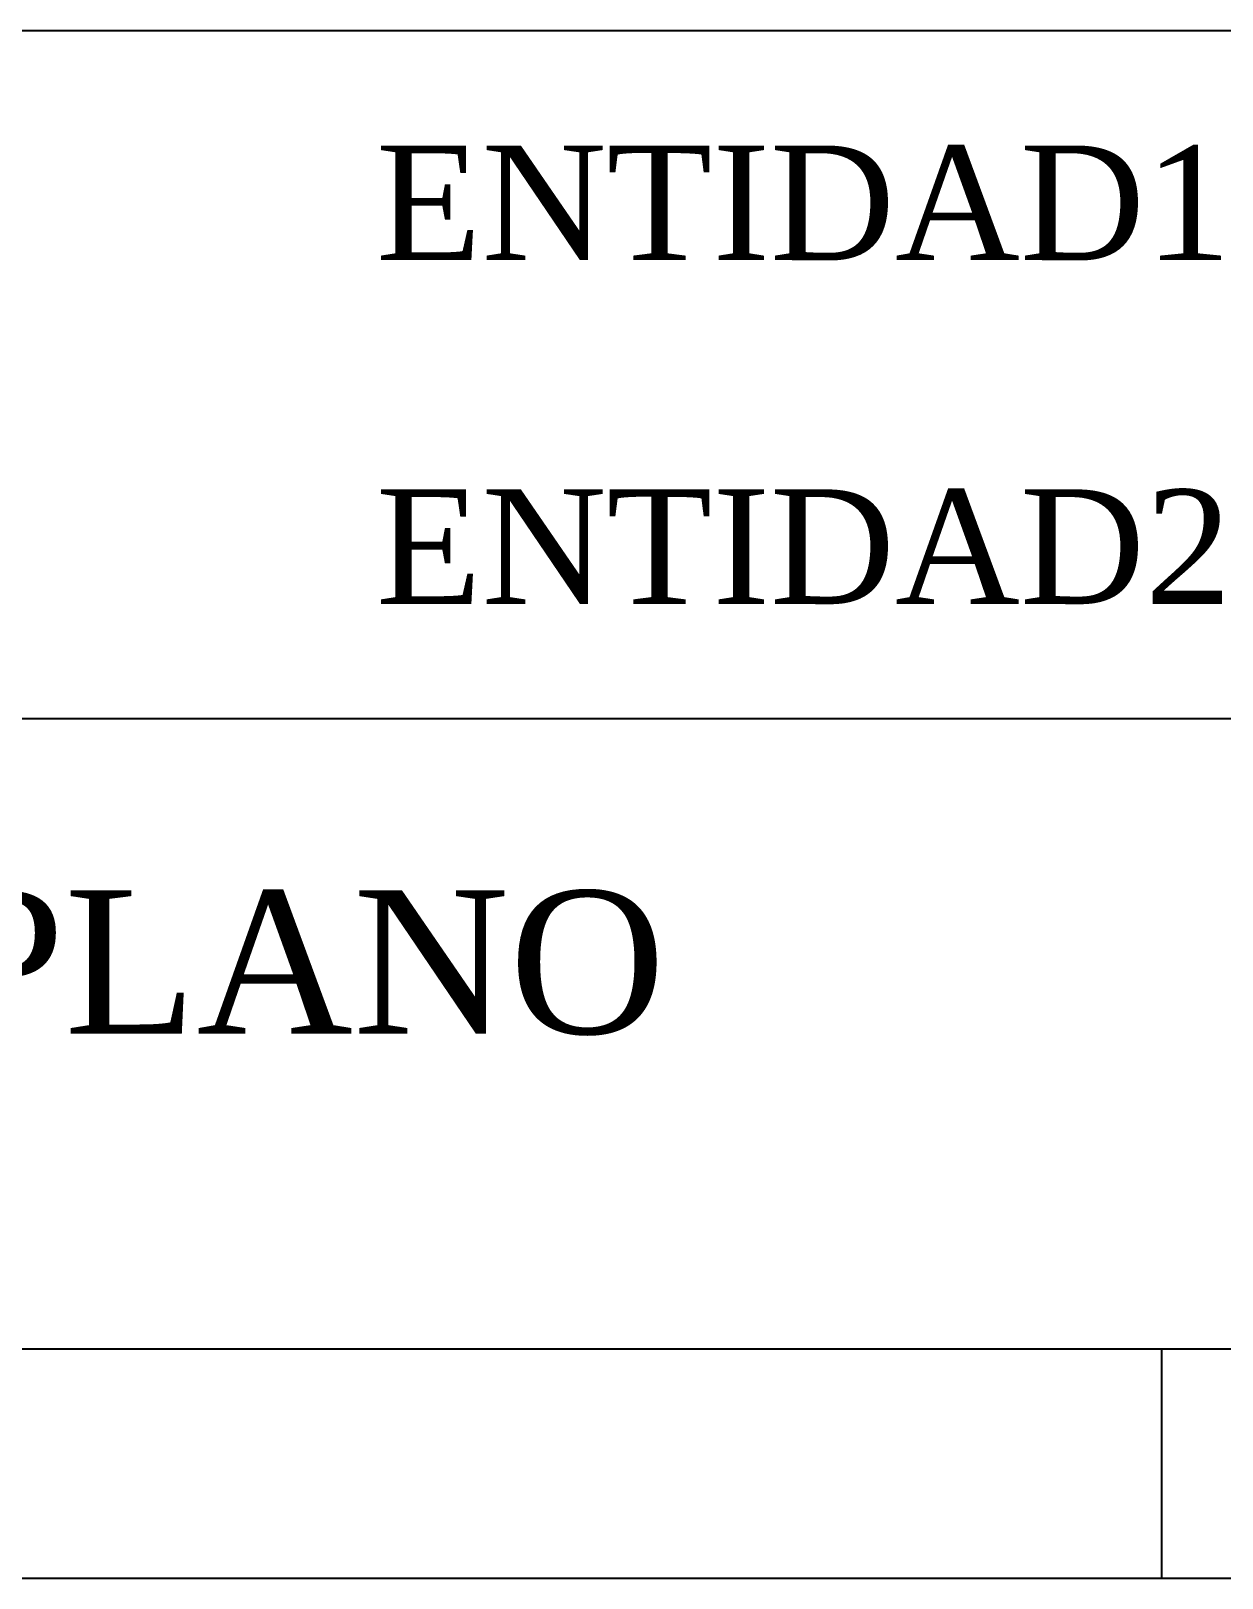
# Model space of a CAD drawing. Header units: millimetres. Extents: x 20 to 211, y 5 to 59.
# Drawn here: x 115.5 to 157.1, y 5 to 59 of the extents above; entities that cross this region are included whole.
import ezdxf
from ezdxf.enums import TextEntityAlignment as Align

# ---------------------------------------------------------------- set-up
doc = ezdxf.new("R2010")
doc.units = ezdxf.units.MM
doc.layers.add('Cajetín y formato', color=1, linetype='Continuous', lineweight=35)
doc.layers.add('Textos y Leyendas', color=3, linetype='Continuous', lineweight=15)
doc.styles.add('e1', font='times.ttf')

msp = doc.modelspace()

# ---------------------------------------------------------------- linework, layer by layer
at = {"layer": 'Cajetín y formato'}
for p, q in [((205, 59), (20, 59)), ((20, 35), (205, 35)), ((20, 13), (205, 13)), ((155, 5), (155, 13)), ((20, 5), (205, 5))]:
    msp.add_line(p, q, dxfattribs=at)

# ---------------------------------------------------------------- texts
at = {"layer": 'Textos y Leyendas', "style": 'e1', "flags": 2}
for tag, text, p in [('ENTIDAD1', 'ESCUELA POLITÉCNICA', (142.5, 53)), ('ENTIDAD2', 'SUPERIOR DE CÓRDOBA', (142.5, 41))]:
    msp.add_attdef(tag, text=text, height=4, dxfattribs=at).set_placement(p, align=Align.MIDDLE_CENTER)
at = {"layer": 'Textos y Leyendas', "style": 'e1', "flags": 4}
msp.add_attdef('PLANO', (112.5, 24), '', height=5, dxfattribs=at)

doc.saveas('drawing.dxf')
